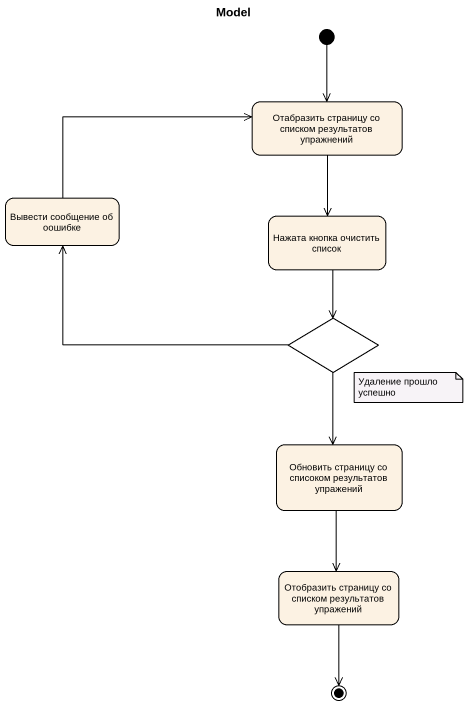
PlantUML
@startuml
title Model
hide empty description
state "Отабразить страницу со списком результатов упражнений" as Отабразить_страницу_со
state "Вывести сообщение об оошибке" as Вывести_сообщение_об_оошибке
state "Нажата кнопка очистить список" as Нажата_кнопка_очистить
state choice1 <<choice>>
state "Обновить страницу со списоком результатов упражений" as Обновить_страницу_со
state "Отобразить страницу со списком результатов упражений" as Отобразить_страницу_со
[*] --> Отабразить_страницу_со
Отабразить_страницу_со --> Нажата_кнопка_очистить
Вывести_сообщение_об_оошибке -right-> Отабразить_страницу_со
Нажата_кнопка_очистить --> choice1
choice1 -left-> Вывести_сообщение_об_оошибке
choice1 --> Обновить_страницу_со
Обновить_страницу_со --> Отобразить_страницу_со
Отобразить_страницу_со --> [*]
note as N1
  Удаление прошло успешно
end note
@enduml
